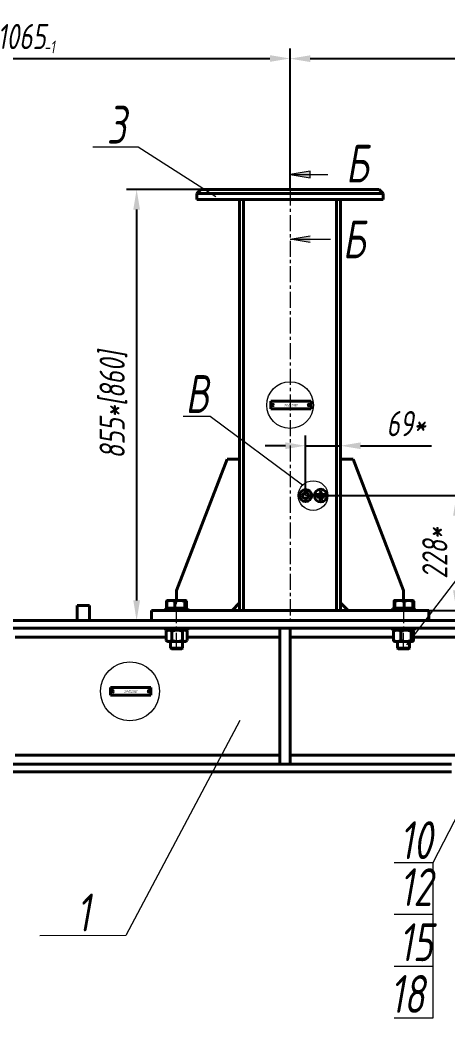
# Model space of a CAD drawing. Header units: millimetres. Extents: x 46486 to 69721, y 30372 to 52690.
# Drawn here: x 60233 to 61082, y 47045 to 49030 of the extents above; entities that cross this region are included whole.
import ezdxf

# ---------------------------------------------------------------- set-up
doc = ezdxf.new("R2010")
doc.units = ezdxf.units.MM
doc.linetypes.add('CENTER', pattern=[50.8, 31.75, -6.35, 6.35, -6.35])
doc.layers.add('РАЗМЕРЫ', color=7, linetype='Continuous', lineweight=18)
doc.styles.get("Standard").update_dxf_attribs({"font": 'simplex.shx', "width": 0.7, "oblique": 10})
doc.dimstyles.new('STAND1', dxfattribs={"dimtxt": 5, "dimasz": 4, "dimexe": 2, "dimexo": 0, "dimgap": 2, "dimtad": 1, "dimdec": 0, "dimzin": 0, "dimdsep": 46, "dimtxsty": 'Standard', "dimcen": 0, "dimadec": 0, "dimazin": 0, "dimtfac": 1, "dimtdec": 0, "dimtmove": 0, "dimatfit": 3, "dimfxl": 3, "dimtolj": 1, "dimtzin": 0, "dimarcsym": 1})
doc.dimstyles.new('Stand10', dxfattribs={"dimtxt": 50, "dimasz": 40, "dimexe": 20, "dimexo": 0, "dimgap": 16, "dimtad": 1, "dimdec": 0, "dimzin": 0, "dimdsep": 46, "dimtxsty": 'Standard', "dimcen": 0, "dimadec": 0, "dimazin": 0, "dimtfac": 1, "dimtdec": 0, "dimtmove": 0, "dimatfit": 3, "dimfxl": 0.18, "dimtolj": 1, "dimtzin": 0, "dimarcsym": 0})
doc.dimstyles.new('Stand5', dxfattribs={"dimtxt": 25, "dimasz": 20, "dimexe": 10, "dimexo": 0, "dimgap": 8, "dimtad": 1, "dimdec": 0, "dimzin": 0, "dimdsep": 46, "dimtxsty": 'Standard', "dimcen": 0, "dimadec": 0, "dimazin": 0, "dimtfac": 1, "dimtdec": 0, "dimtmove": 0, "dimatfit": 3, "dimfxl": 0.18, "dimtolj": 1, "dimtzin": 0, "dimarcsym": 0})

# ---------------------------------------------------------------- blocks, each defined once
blk = doc.blocks.new('*D6439')
at = {"layer": 'РАЗМЕРЫ', "color": 0, "linetype": 'CENTER', "lineweight": 18, "insert": (60895.2, 48595), "char_height": 75, "attachment_point": 5, "rotation": 359.8985}
blk.add_mtext('\\A1;Б', dxfattribs=at)
blk = doc.blocks.new('*D6440')
at = {"layer": 'РАЗМЕРЫ', "color": 0, "linetype": 'CENTER', "lineweight": 18, "insert": (60901.6, 48745.2), "char_height": 75, "attachment_point": 5, "rotation": 359.8985}
blk.add_mtext('\\A1;Б', dxfattribs=at)
blk = doc.blocks.new('*D6462')
at = {"layer": 'РАЗМЕРЫ', "color": 0, "lineweight": 18, "insert": (60358.4, 47260), "char_height": 75, "attachment_point": 5, "rotation": 359.8985}
blk.add_mtext('\\A1;1', dxfattribs=at)
blk = doc.blocks.new('*D6463')
at = {"layer": 'РАЗМЕРЫ', "color": 0, "linetype": 'CENTER', "lineweight": 18, "insert": (60769.7, 48266), "char_height": 5, "attachment_point": 5, "rotation": 359.6202}
blk.add_mtext('\\A1;2А.012.001', dxfattribs=at)
blk = doc.blocks.new('*D6466')
at = {"layer": 'РАЗМЕРЫ', "color": 0, "linetype": 'CENTER', "lineweight": 18, "insert": (60452.2, 47698.4), "char_height": 5, "attachment_point": 5, "rotation": 359.6202}
blk.add_mtext('\\A1;2А.012.001', dxfattribs=at)
blk = doc.blocks.new('*D6469')
at = {"layer": 'РАЗМЕРЫ', "color": 0, "lineweight": 18, "insert": (60424.1, 48822.2), "char_height": 75, "attachment_point": 5, "rotation": 359.8985}
blk.add_mtext('\\A1;3', dxfattribs=at)
blk = doc.blocks.new('*D6472')
at = {"layer": 'DEFPOINTS', "color": 0, "lineweight": 18}
for p in [(60768.3, 48953.6), (59703.3, 48692.1), (60768.3, 48692.1)]:
    blk.add_point(p, dxfattribs=at)
at = {"layer": 'РАЗМЕРЫ', "color": 0, "lineweight": -2}
for p, q in [((59703.3, 48692.1), (59703.3, 48973.6)), ((60768.3, 48692.1), (60768.3, 48973.6)), ((59743.3, 48953.6), (60728.3, 48953.6))]:
    blk.add_line(p, q, dxfattribs=at)
at = {"layer": 'РАЗМЕРЫ', "color": 0, "lineweight": 18}
for points in [[(59743.3, 48960.2), (59743.3, 48946.9), (59703.3, 48953.6)], [(60728.3, 48946.9), (60728.3, 48960.2), (60768.3, 48953.6)]]:
    blk.add_solid(points, dxfattribs=at)
at = {"layer": 'РАЗМЕРЫ', "color": 0, "lineweight": 18, "insert": (60235.8, 48997.1), "char_height": 50, "attachment_point": 5}
blk.add_mtext('\\A1;1065', dxfattribs=at)
blk = doc.blocks.new('*D6477')
at = {"layer": 'DEFPOINTS', "color": 0, "lineweight": 18}
for p in [(60768.3, 48953.2), (60768.3, 48692.1), (61833.3, 48692.1)]:
    blk.add_point(p, dxfattribs=at)
at = {"layer": 'РАЗМЕРЫ', "color": 0, "lineweight": -2}
for p, q in [((60768.3, 48692.1), (60768.3, 48973.2)), ((61833.3, 48692.1), (61833.3, 48973.2)), ((61793.3, 48953.2), (60808.3, 48953.2))]:
    blk.add_line(p, q, dxfattribs=at)
at = {"layer": 'РАЗМЕРЫ', "color": 0, "lineweight": 18}
for points in [[(60808.3, 48959.9), (60808.3, 48946.5), (60768.3, 48953.2)], [(61793.3, 48946.5), (61793.3, 48959.9), (61833.3, 48953.2)]]:
    blk.add_solid(points, dxfattribs=at)
at = {"layer": 'РАЗМЕРЫ', "color": 0, "lineweight": 18, "insert": (61300.8, 48996.7), "char_height": 50, "attachment_point": 5}
blk.add_mtext('\\A1;1065', dxfattribs=at)
blk = doc.blocks.new('*D6479')
at = {"layer": 'РАЗМЕРЫ', "color": 0, "lineweight": 18, "insert": (60291, 48976.4), "char_height": 25, "attachment_point": 5, "rotation": 359.8985}
blk.add_mtext('\\A1;-1', dxfattribs=at)
blk = doc.blocks.new('*D6482')
at = {"layer": 'DEFPOINTS', "color": 0, "lineweight": 18}
for p in [(60868.3, 48185.6), (60868.3, 48170.1), (60799.2, 48086.7)]:
    blk.add_point(p, dxfattribs=at)
at = {"layer": 'РАЗМЕРЫ', "color": 0, "lineweight": -2}
for p, q in [((60799.2, 48086.7), (60799.2, 48205.6)), ((60868.3, 48170.1), (60868.3, 48205.6)), ((60759.2, 48185.6), (60719.2, 48185.6)), ((60799.2, 48185.6), (60868.3, 48185.6)), ((60908.3, 48185.6), (61049, 48185.6)), ((60908.3, 48185.6), (61049, 48185.6))]:
    blk.add_line(p, q, dxfattribs=at)
at = {"layer": 'РАЗМЕРЫ', "color": 0, "lineweight": 18}
for points in [[(60759.2, 48179), (60759.2, 48192.3), (60799.2, 48185.6)], [(60908.3, 48192.3), (60908.3, 48179), (60868.3, 48185.6)]]:
    blk.add_solid(points, dxfattribs=at)
at = {"layer": 'РАЗМЕРЫ', "color": 0, "lineweight": 18, "insert": (60998.7, 48229.5), "char_height": 50, "attachment_point": 5}
blk.add_mtext('\\A1;69*', dxfattribs=at)
blk = doc.blocks.new('*D6485')
at = {"layer": 'DEFPOINTS', "color": 0, "lineweight": 18}
for p in [(60799.2, 48086.7), (61043.3, 47858.8), (61098.4, 47858.8)]:
    blk.add_point(p, dxfattribs=at)
at = {"layer": 'РАЗМЕРЫ', "color": 0, "lineweight": -2}
for p, q in [((60799.2, 48086.7), (61118.4, 48086.7)), ((61098.4, 48046.7), (61098.4, 47898.8)), ((61043.3, 47858.8), (61118.4, 47858.8))]:
    blk.add_line(p, q, dxfattribs=at)
at = {"layer": 'РАЗМЕРЫ', "color": 0, "lineweight": 18}
for points in [[(61105.1, 48046.7), (61091.7, 48046.7), (61098.4, 48086.7)], [(61091.7, 47898.8), (61105.1, 47898.8), (61098.4, 47858.8)]]:
    blk.add_solid(points, dxfattribs=at)
at = {"layer": 'РАЗМЕРЫ', "color": 0, "lineweight": 18, "insert": (61055.5, 47972.8), "char_height": 50, "attachment_point": 5, "rotation": 90}
blk.add_mtext('\\A1;228*', dxfattribs=at)
blk = doc.blocks.new('*D6497')
at = {"layer": 'DEFPOINTS', "color": 0, "lineweight": 18}
for p in [(60592, 48693.8), (60464, 47838.8), (60464, 47838.8)]:
    blk.add_point(p, dxfattribs=at)
at = {"layer": 'РАЗМЕРЫ', "color": 0, "lineweight": -2}
for p, q in [((60592, 48693.8), (60444, 48693.8)), ((60464, 48653.8), (60464, 47878.8)), ((60464, 47838.8), (60444, 47838.8))]:
    blk.add_line(p, q, dxfattribs=at)
at = {"layer": 'РАЗМЕРЫ', "color": 0, "lineweight": 18}
for points in [[(60470.7, 48653.8), (60457.4, 48653.8), (60464, 48693.8)], [(60457.4, 47878.8), (60470.7, 47878.8), (60464, 47838.8)]]:
    blk.add_solid(points, dxfattribs=at)
at = {"layer": 'РАЗМЕРЫ', "color": 0, "lineweight": 18, "insert": (60418, 48266.3), "char_height": 50, "attachment_point": 5, "rotation": 90}
blk.add_mtext('\\A1;855*[860]', dxfattribs=at)
blk = doc.blocks.new('*D6502')
at = {"layer": 'РАЗМЕРЫ', "color": 0, "lineweight": 18, "insert": (60584, 48288.2), "char_height": 75, "attachment_point": 5, "rotation": 359.8985}
blk.add_mtext('\\A1;В', dxfattribs=at)
blk = doc.blocks.new('*D6513')
at = {"layer": 'РАЗМЕРЫ', "color": 0, "lineweight": 18, "insert": (61018, 47403.4), "char_height": 75, "attachment_point": 5, "rotation": 359.8985}
blk.add_mtext('\\A1;10', dxfattribs=at)
blk = doc.blocks.new('*D6514')
at = {"layer": 'РАЗМЕРЫ', "color": 0, "lineweight": 18, "insert": (61018, 47310.3), "char_height": 75, "attachment_point": 5, "rotation": 359.8985}
blk.add_mtext('\\A1;12', dxfattribs=at)
blk = doc.blocks.new('*D6515')
at = {"layer": 'РАЗМЕРЫ', "color": 0, "lineweight": 18, "insert": (61018, 47201), "char_height": 75, "attachment_point": 5, "rotation": 359.8985}
blk.add_mtext('\\A1;15', dxfattribs=at)
blk = doc.blocks.new('*D6516')
at = {"layer": 'РАЗМЕРЫ', "color": 0, "lineweight": 18, "insert": (61001, 47098.4), "char_height": 75, "attachment_point": 5, "rotation": 359.8985}
blk.add_mtext('\\A1;18', dxfattribs=at)

msp = doc.modelspace()

# ---------------------------------------------------------------- hatches: boundary and pattern name
at = {"layer": 'РАЗМЕРЫ', "lineweight": 18}
h = msp.add_hatch(color=256, dxfattribs=at)
h.dxf.hatch_style = 1
h.paths.add_polyline_path([(60768.29, 48723.37), (60808.29, 48716.7), (60808.29, 48730.04)])
h = msp.add_hatch(color=256, dxfattribs=at)
h.dxf.hatch_style = 1
h.paths.add_polyline_path([(60768.29, 48595.42), (60808.29, 48602.09), (60808.29, 48588.75)])

# ---------------------------------------------------------------- linework, layer by layer
at = {"color": 7, "linetype": 'Continuous', "lineweight": 40}
for p, q in [((60591.29, 48693.84), (60583.29, 48685.84)), ((60591.29, 48693.84), (60945.29, 48693.84)), ((60953.29, 48685.84), (60945.29, 48693.84)), ((60583.29, 48685.84), (60583.29, 48673.84)), ((60953.29, 48685.84), (60583.29, 48685.84)), ((60953.29, 48673.84), (60583.29, 48673.84)), ((60668.29, 48673.84), (60668.29, 47858.84)), ((60676.29, 48673.84), (60676.29, 47858.84)), ((60860.29, 48673.84), (60860.29, 47858.84)), ((60868.29, 48673.84), (60868.29, 47858.84)), ((60953.29, 48685.84), (60953.29, 48673.84)), ((60643.29, 48158.84), (60543.29, 47898.84)), ((60668.29, 48158.84), (60643.29, 48158.84)), ((60868.29, 48158.84), (60893.29, 48158.84)), ((60893.29, 48158.84), (60993.29, 47898.84)), ((60820.61, 48088.75), (60828.34, 48088.75)), ((60837.87, 48086.95), (60820.61, 48086.95)), ((60824.21, 48085.15), (60834.27, 48085.15)), ((60834.27, 48083.35), (60824.21, 48083.35)), ((60827.81, 48081.55), (60830.67, 48081.55)), ((60830.67, 48079.75), (60827.81, 48079.75)), ((60828.34, 48092.85), (60828.34, 48088.75)), ((60830.14, 48092.85), (60830.14, 48088.75)), ((60830.14, 48088.75), (60837.87, 48088.75)), ((60543.29, 47898.84), (60543.29, 47878.74)), ((60993.29, 47898.84), (60993.29, 47878.74)), ((60525.01, 47878.58), (60524.66, 47878.38)), ((60525.29, 47878.74), (60525.01, 47878.58)), ((60531.89, 47878.74), (60525.29, 47878.74)), ((60531.89, 47878.74), (60549.65, 47878.74)), ((60561.05, 47878.74), (60549.65, 47878.74)), ((60561.29, 47878.74), (60561.05, 47878.74)), ((60561.57, 47878.58), (60561.29, 47878.74)), ((60985.31, 47878.74), (60975.33, 47878.74)), ((60985.31, 47878.74), (61003.27, 47878.74)), ((61011.26, 47878.74), (61003.27, 47878.74)), ((61012.9, 47877.82), (61011.29, 47878.74)), ((60346.29, 47868.84), (60346.29, 47838.84)), ((60346.29, 47868.84), (60370.29, 47868.84)), ((60370.29, 47838.84), (60370.29, 47868.84)), ((60493.29, 47858.84), (60493.29, 47838.84)), ((60493.29, 47858.84), (61043.29, 47858.84)), ((60521.29, 47862.84), (60521.29, 47858.84)), ((60521.29, 47862.84), (60545.58, 47862.84)), ((60523.24, 47863.64), (60523.24, 47877.14)), ((60523.85, 47863.64), (60523.24, 47863.64)), ((60523.85, 47863.64), (60523.85, 47877.14)), ((60531.89, 47863.64), (60523.85, 47863.64)), ((60525.29, 47863.64), (60525.29, 47862.84)), ((60539.93, 47863.64), (60531.89, 47863.64)), ((60539.93, 47863.64), (60539.93, 47877.14)), ((60549.65, 47863.64), (60539.93, 47863.64)), ((60545.58, 47862.84), (60565.29, 47862.84)), ((60559.37, 47863.64), (60549.65, 47863.64)), ((60559.37, 47863.64), (60559.37, 47877.14)), ((60561.05, 47863.64), (60559.37, 47863.64)), ((60562.74, 47863.64), (60561.05, 47863.64)), ((60561.29, 47862.84), (60561.29, 47863.64)), ((60562.74, 47863.64), (60562.74, 47877.14)), ((60565.29, 47858.84), (60565.29, 47862.84)), ((60653.29, 47858.84), (60668.29, 47873.84)), ((60868.29, 47873.84), (60883.29, 47858.84)), ((60971.29, 47862.84), (60971.29, 47858.84)), ((60971.29, 47862.84), (60996.25, 47862.84)), ((60974.66, 47863.64), (60974.66, 47877.14)), ((60975.33, 47863.64), (60974.66, 47863.64)), ((60975.29, 47863.64), (60975.29, 47862.84)), ((60975.99, 47863.64), (60975.33, 47863.64)), ((60975.99, 47863.64), (60975.99, 47877.14)), ((60985.31, 47863.64), (60975.99, 47863.64)), ((60994.62, 47863.64), (60985.31, 47863.64)), ((60994.62, 47863.64), (60994.62, 47877.14)), ((61003.27, 47863.64), (60994.62, 47863.64)), ((60996.25, 47862.84), (61015.29, 47862.84)), ((61011.92, 47863.64), (61003.27, 47863.64)), ((61011.29, 47862.84), (61011.29, 47863.64)), ((61011.68, 47878.01), (61013.93, 47877.14)), ((61011.92, 47863.64), (61011.92, 47877.14)), ((61013.93, 47863.64), (61011.92, 47863.64)), ((61013.93, 47877.14), (61012.86, 47877.76)), ((61013.93, 47863.64), (61013.93, 47877.14)), ((61015.29, 47858.84), (61015.29, 47862.84)), ((61043.29, 47858.84), (61043.29, 47838.84)), ((59478.29, 47838.84), (62058.29, 47838.84)), ((60493.29, 47838.84), (61043.29, 47838.84)), ((59478.29, 47823.84), (62058.29, 47823.84)), ((60521.29, 47823.84), (60521.29, 47819.84)), ((60540.34, 47819.84), (60521.29, 47819.84)), ((60525.29, 47819.84), (60523.21, 47818.64)), ((60565.29, 47819.84), (60540.34, 47819.84)), ((60563.38, 47818.64), (60561.29, 47819.84)), ((60565.29, 47819.84), (60565.29, 47823.84)), ((60748.29, 47553.84), (60748.29, 47823.84)), ((60748.29, 47823.84), (60768.29, 47823.84)), ((60768.29, 47553.84), (60768.29, 47823.84)), ((60971.29, 47823.84), (60971.29, 47819.84)), ((60990.34, 47819.84), (60971.29, 47819.84)), ((60975.29, 47819.84), (60974.75, 47819.53)), ((61015.29, 47819.84), (60990.34, 47819.84)), ((61011.83, 47819.53), (61011.29, 47819.84)), ((61015.29, 47819.84), (61015.29, 47823.84)), ((60223.29, 47805.84), (60522.55, 47805.84)), ((60522.55, 47818.24), (60523.23, 47818.63)), ((60522.55, 47799.15), (60522.55, 47818.24)), ((60522.55, 47799.15), (60523.23, 47798.76)), ((60534.07, 47799.15), (60534.07, 47818.24)), ((60554.81, 47799.15), (60554.81, 47818.24)), ((60564.03, 47799.15), (60564.03, 47818.24)), ((60564.03, 47805.84), (60748.29, 47805.84)), ((60768.29, 47805.84), (60973.32, 47805.84)), ((60973.32, 47799.15), (60973.32, 47818.24)), ((60988.3, 47799.15), (60988.3, 47818.24)), ((61008.27, 47799.15), (61008.27, 47818.24)), ((61013.26, 47799.15), (61013.26, 47818.24)), ((61013.26, 47805.84), (61298.29, 47805.84)), ((60523.21, 47798.75), (60525.29, 47797.54)), ((60525.29, 47797.54), (60528.31, 47797.54)), ((60528.31, 47797.54), (60544.44, 47797.54)), ((60531.29, 47797.54), (60531.29, 47784.49)), ((60531.29, 47784.49), (60532.94, 47782.84)), ((60531.29, 47784.49), (60535.69, 47784.49)), ((60532.94, 47782.84), (60536.73, 47782.84)), ((60535.69, 47784.49), (60555.29, 47784.49)), ((60536.73, 47782.84), (60553.64, 47782.84)), ((60544.44, 47797.54), (60559.42, 47797.54)), ((60553.64, 47782.84), (60555.29, 47784.49)), ((60555.29, 47784.49), (60555.29, 47797.54)), ((60559.42, 47797.54), (60561.29, 47797.54)), ((60561.29, 47797.54), (60563.38, 47798.75)), ((60974.75, 47797.86), (60975.29, 47797.54)), ((60975.29, 47797.54), (60980.81, 47797.54)), ((60980.81, 47797.54), (60998.29, 47797.54)), ((60981.29, 47797.54), (60981.29, 47784.49)), ((60981.29, 47784.49), (60982.94, 47782.84)), ((60981.29, 47784.49), (60987.97, 47784.49)), ((60982.94, 47782.84), (60988.7, 47782.84)), ((60987.97, 47784.49), (61005.29, 47784.49)), ((60988.7, 47782.84), (61003.64, 47782.84)), ((60998.29, 47797.54), (61010.77, 47797.54)), ((61003.64, 47782.84), (61005.29, 47784.49)), ((61005.29, 47784.49), (61005.29, 47797.54)), ((61010.77, 47797.54), (61011.29, 47797.54)), ((61011.29, 47797.54), (61011.83, 47797.86)), ((60223.29, 47571.84), (60748.29, 47571.84)), ((60768.29, 47571.84), (61110.29, 47571.84)), ((59923.29, 47553.84), (61088.29, 47553.84)), ((60748.29, 47553.84), (60768.29, 47553.84)), ((59923.29, 47538.84), (61088.29, 47538.84))]:
    msp.add_line(p, q, dxfattribs=at)
for centre, radius in [((60799.24, 48086.75), 12), ((60829.24, 48086.75), 12.5), ((60799.24, 48086.75), 6)]:
    msp.add_circle(centre, radius, dxfattribs=at)
for centre, start, end in [((60820.61, 48087.85), 90, 180), ((60820.61, 48087.85), 180, 270), ((60824.21, 48084.25), 90, 180), ((60824.21, 48084.25), 180, 270), ((60827.81, 48080.65), 90, 180), ((60827.81, 48080.65), 180, 270), ((60829.24, 48092.85), 90, 180), ((60829.24, 48092.85), 0, 90), ((60830.67, 48080.65), 0, 90), ((60830.67, 48080.65), 270, 0), ((60834.27, 48084.25), 0, 90), ((60834.27, 48084.25), 270, 0), ((60837.87, 48087.85), 0, 90), ((60837.87, 48087.85), 270, 0)]:
    msp.add_arc(centre, 0.9, start, end, dxfattribs=at)
for points, knots in [([(60523.24, 47877.14), (60523.67, 47877.64), (60524.14, 47878.19), (60524.63, 47878.34), (60524.68, 47878.35)], [0, 0, 0, 0, 0.9023039, 1, 1, 1, 1]), ([(60523.85, 47877.14), (60524.44, 47877.35), (60526.04, 47877.91), (60528.72, 47878.58), (60530.83, 47878.69), (60531.89, 47878.74)], [0, 0, 0, 0, 0.2266598, 0.6108508, 1, 1, 1, 1]), ([(60525.05, 47878.52), (60524.91, 47878.45), (60524.5, 47878.26), (60524.11, 47877.58), (60523.85, 47877.14)], [0, 0, 0, 0, 0.3474345, 1, 1, 1, 1]), ([(60531.89, 47878.74), (60532.55, 47878.72), (60534.24, 47878.67), (60536.94, 47878.16), (60538.93, 47877.48), (60539.93, 47877.14)], [0, 0, 0, 0, 0.2441807, 0.6200371, 1, 1, 1, 1]), ([(60539.93, 47877.14), (60541.51, 47877.59), (60544.69, 47878.49), (60547.99, 47878.66), (60549.65, 47878.74)], [0, 0, 0, 0, 0.495458, 1, 1, 1, 1]), ([(60549.65, 47878.74), (60549.88, 47878.74), (60551.63, 47878.73), (60554.92, 47878.38), (60557.88, 47877.55), (60559.37, 47877.14)], [0, 0, 0, 0, 0.0701071, 0.5307932, 1, 1, 1, 1]), ([(60559.37, 47877.14), (60559.65, 47877.59), (60560.2, 47878.49), (60560.77, 47878.66), (60561.05, 47878.74)], [0, 0, 0, 0, 0.495458, 1, 1, 1, 1]), ([(60561.05, 47878.74), (60561.09, 47878.74), (60561.4, 47878.73), (60561.97, 47878.38), (60562.48, 47877.55), (60562.74, 47877.14)], [0, 0, 0, 0, 0.07010709, 0.53079324, 1, 1, 1, 1]), ([(60974.66, 47877.14), (60974.77, 47877.59), (60974.99, 47878.49), (60975.22, 47878.66), (60975.33, 47878.74)], [0, 0, 0, 0, 0.495458, 1, 1, 1, 1]), ([(60975.33, 47878.74), (60975.34, 47878.74), (60975.46, 47878.73), (60975.69, 47878.38), (60975.89, 47877.55), (60975.99, 47877.14)], [0, 0, 0, 0, 0.0701071, 0.5307932, 1, 1, 1, 1]), ([(60975.99, 47877.14), (60976.68, 47877.35), (60978.54, 47877.91), (60981.64, 47878.58), (60984.08, 47878.69), (60985.31, 47878.74)], [0, 0, 0, 0, 0.2266598, 0.6108508, 1, 1, 1, 1]), ([(60985.31, 47878.74), (60986.08, 47878.72), (60988.03, 47878.67), (60991.16, 47878.16), (60993.46, 47877.48), (60994.62, 47877.14)], [0, 0, 0, 0, 0.2441807, 0.6200371, 1, 1, 1, 1]), ([(60994.62, 47877.14), (60996.02, 47877.59), (60998.86, 47878.49), (61001.79, 47878.66), (61003.27, 47878.74)], [0, 0, 0, 0, 0.495458, 1, 1, 1, 1]), ([(61003.27, 47878.74), (61003.47, 47878.74), (61005.03, 47878.73), (61007.95, 47878.38), (61010.59, 47877.55), (61011.92, 47877.14)], [0, 0, 0, 0, 0.0701071, 0.5307932, 1, 1, 1, 1]), ([(61011.92, 47877.14), (61011.81, 47877.59), (61011.59, 47878.49), (61011.37, 47878.66), (61011.26, 47878.74)], [0, 0, 0, 0, 0.495458, 1, 1, 1, 1]), ([(60528.31, 47819.84), (60528.17, 47819.84), (60527.14, 47819.83), (60525.19, 47819.48), (60523.43, 47818.65), (60522.55, 47818.24)], [0, 0, 0, 0, 0.0701071, 0.5307932, 1, 1, 1, 1]), ([(60534.07, 47818.24), (60533.13, 47818.69), (60531.25, 47819.59), (60529.29, 47819.76), (60528.31, 47819.84)], [0, 0, 0, 0, 0.495458, 1, 1, 1, 1]), ([(60544.44, 47819.84), (60544.19, 47819.84), (60542.33, 47819.83), (60538.82, 47819.48), (60535.66, 47818.65), (60534.07, 47818.24)], [0, 0, 0, 0, 0.0701071, 0.5307932, 1, 1, 1, 1]), ([(60554.81, 47818.24), (60553.13, 47818.69), (60549.73, 47819.59), (60546.21, 47819.76), (60544.44, 47819.84)], [0, 0, 0, 0, 0.495458, 1, 1, 1, 1]), ([(60554.81, 47818.24), (60555.2, 47818.47), (60556.14, 47819.05), (60557.68, 47819.7), (60558.84, 47819.8), (60559.42, 47819.84)], [0, 0, 0, 0, 0.25724326, 0.62637989, 1, 1, 1, 1]), ([(60559.42, 47819.84), (60559.84, 47819.82), (60560.83, 47819.76), (60562.38, 47819.23), (60563.48, 47818.57), (60564.03, 47818.24)], [0, 0, 0, 0, 0.26840654, 0.6323729, 1, 1, 1, 1]), ([(60980.81, 47819.84), (60980.63, 47819.84), (60979.29, 47819.83), (60976.76, 47819.48), (60974.47, 47818.65), (60973.32, 47818.24)], [0, 0, 0, 0, 0.07010709, 0.53079324, 1, 1, 1, 1]), ([(60973.32, 47818.24), (60973.53, 47818.48), (60974, 47819.03), (60974.49, 47819.34), (60974.76, 47819.51)], [0, 0, 0, 0, 0.4442201, 1, 1, 1, 1]), ([(60988.3, 47818.24), (60987.08, 47818.69), (60984.63, 47819.59), (60982.09, 47819.76), (60980.81, 47819.84)], [0, 0, 0, 0, 0.495458, 1, 1, 1, 1]), ([(60998.29, 47819.84), (60998.05, 47819.84), (60996.26, 47819.83), (60992.88, 47819.48), (60989.84, 47818.65), (60988.3, 47818.24)], [0, 0, 0, 0, 0.07010709, 0.53079324, 1, 1, 1, 1]), ([(61008.27, 47818.24), (61006.65, 47818.69), (61003.38, 47819.59), (60999.99, 47819.76), (60998.29, 47819.84)], [0, 0, 0, 0, 0.495458, 1, 1, 1, 1]), ([(61008.27, 47818.24), (61008.48, 47818.47), (61008.99, 47819.05), (61009.82, 47819.7), (61010.45, 47819.8), (61010.77, 47819.84)], [0, 0, 0, 0, 0.2572433, 0.6263799, 1, 1, 1, 1]), ([(61010.77, 47819.84), (61010.99, 47819.82), (61011.53, 47819.76), (61012.36, 47819.23), (61012.96, 47818.57), (61013.26, 47818.24)], [0, 0, 0, 0, 0.26840654, 0.6323729, 1, 1, 1, 1]), ([(60528.31, 47797.54), (60528.17, 47797.55), (60527.14, 47797.56), (60525.19, 47797.91), (60523.43, 47798.74), (60522.55, 47799.15)], [0, 0, 0, 0, 0.07010709, 0.53079324, 1, 1, 1, 1]), ([(60534.07, 47799.15), (60533.13, 47798.7), (60531.25, 47797.8), (60529.29, 47797.63), (60528.31, 47797.54)], [0, 0, 0, 0, 0.495458, 1, 1, 1, 1]), ([(60544.44, 47797.54), (60544.19, 47797.55), (60542.33, 47797.56), (60538.82, 47797.91), (60535.66, 47798.74), (60534.07, 47799.15)], [0, 0, 0, 0, 0.0701071, 0.5307932, 1, 1, 1, 1]), ([(60554.81, 47799.15), (60553.13, 47798.7), (60549.73, 47797.8), (60546.21, 47797.63), (60544.44, 47797.54)], [0, 0, 0, 0, 0.495458, 1, 1, 1, 1]), ([(60554.81, 47799.15), (60555.2, 47798.92), (60556.14, 47798.34), (60557.68, 47797.69), (60558.84, 47797.59), (60559.42, 47797.54)], [0, 0, 0, 0, 0.25724326, 0.62637989, 1, 1, 1, 1]), ([(60559.42, 47797.54), (60559.84, 47797.57), (60560.83, 47797.63), (60562.38, 47798.16), (60563.48, 47798.82), (60564.03, 47799.15)], [0, 0, 0, 0, 0.2684065, 0.6323729, 1, 1, 1, 1]), ([(60980.81, 47797.54), (60980.63, 47797.55), (60979.29, 47797.56), (60976.76, 47797.91), (60974.47, 47798.74), (60973.32, 47799.15)], [0, 0, 0, 0, 0.0701071, 0.5307932, 1, 1, 1, 1]), ([(60973.32, 47799.15), (60973.53, 47798.91), (60974, 47798.36), (60974.49, 47798.05), (60974.76, 47797.88)], [0, 0, 0, 0, 0.4442201, 1, 1, 1, 1]), ([(60988.3, 47799.15), (60987.08, 47798.7), (60984.63, 47797.8), (60982.09, 47797.63), (60980.81, 47797.54)], [0, 0, 0, 0, 0.495458, 1, 1, 1, 1]), ([(60998.29, 47797.54), (60998.05, 47797.55), (60996.26, 47797.56), (60992.88, 47797.91), (60989.84, 47798.74), (60988.3, 47799.15)], [0, 0, 0, 0, 0.0701071, 0.5307932, 1, 1, 1, 1]), ([(61008.27, 47799.15), (61006.65, 47798.7), (61003.38, 47797.8), (60999.99, 47797.63), (60998.29, 47797.54)], [0, 0, 0, 0, 0.495458, 1, 1, 1, 1]), ([(61008.27, 47799.15), (61008.48, 47798.92), (61008.99, 47798.34), (61009.82, 47797.69), (61010.45, 47797.59), (61010.77, 47797.54)], [0, 0, 0, 0, 0.2572433, 0.6263799, 1, 1, 1, 1]), ([(61010.77, 47797.54), (61010.99, 47797.57), (61011.53, 47797.63), (61012.36, 47798.16), (61012.96, 47798.82), (61013.26, 47799.15)], [0, 0, 0, 0, 0.26840654, 0.6323729, 1, 1, 1, 1])]:
    msp.add_open_spline(points, degree=3, knots=knots, dxfattribs=at)
at = {"layer": 'РАЗМЕРЫ', "color": 0, "lineweight": 18}
for p, q in [((60467.25, 48777.98), (60377.27, 48777.98)), ((60621.2, 48679.39), (60467.25, 48777.98)), ((60735.82, 48266.32), (60732.01, 48266.34)), ((60734.8, 48267.57), (60732.8, 48265.37)), ((60735.08, 48267.27), (60733.12, 48265.08)), ((60733.97, 48264.41), (60733.97, 48268.28)), ((60807.82, 48266.34), (60804.01, 48266.37)), ((60806.8, 48267.59), (60804.8, 48265.4)), ((60807.08, 48267.29), (60805.12, 48265.11)), ((60805.97, 48264.44), (60805.97, 48268.31)), ((60609.83, 48243.92), (60556.08, 48243.92)), ((60793.06, 48107.44), (60609.83, 48243.92)), ((60999.92, 47790.81), (61255.02, 48124.36)), ((60417.25, 47699.98), (60415.25, 47697.78)), ((60417.53, 47699.68), (60415.56, 47697.49)), ((60416.41, 47696.82), (60416.41, 47700.69)), ((60489.25, 47700), (60487.25, 47697.81)), ((60489.53, 47699.7), (60487.56, 47697.52)), ((60488.41, 47696.85), (60488.41, 47700.72)), ((60418.26, 47698.73), (60414.45, 47698.75)), ((60490.26, 47698.75), (60486.45, 47698.78)), ((60668.88, 47640.47), (60442.76, 47214.53)), ((60442.76, 47214.53), (60271.86, 47213.65))]:
    msp.add_line(p, q, dxfattribs=at)
at = {"layer": 'РАЗМЕРЫ', "lineweight": 18}
for p, q in [((60808.29, 48730.04), (60768.29, 48723.37)), ((60768.29, 48723.37), (60808.29, 48716.7)), ((60768.29, 48723.37), (60843.29, 48723.37)), ((60808.29, 48716.7), (60808.29, 48730.04)), ((60768.29, 48595.42), (60808.29, 48602.09)), ((60808.29, 48588.75), (60768.29, 48595.42)), ((60768.29, 48595.42), (60848.42, 48595.42)), ((61124.68, 47500.75), (61051.58, 47358.31)), ((61051.58, 47358.31), (60975.16, 47358.31)), ((61051.58, 47358.31), (61051.58, 47255.74)), ((61051.58, 47255.74), (60975.16, 47255.74)), ((61051.58, 47255.74), (61051.58, 47153.18)), ((61051.58, 47153.18), (60975.16, 47153.18)), ((61051.58, 47153.18), (61051.58, 47050.62)), ((61051.58, 47050.62), (60975.16, 47050.62))]:
    msp.add_line(p, q, dxfattribs=at)
at = {"layer": 'РАЗМЕРЫ', "color": 0, "linetype": 'CENTER', "lineweight": 18}
for p, q in [((60768.29, 48693.84), (60768.29, 47838.84)), ((60543.29, 47782.84), (60543.29, 47878.74)), ((60993.29, 47782.84), (60994.29, 47878.74)), ((60532.94, 47782.84), (60553.64, 47782.84)), ((60982.94, 47782.84), (61003.64, 47782.84))]:
    msp.add_line(p, q, dxfattribs=at)
at = {"layer": 'РАЗМЕРЫ', "color": 0, "lineweight": 40}
for p, q in [((60729.97, 48273.84), (60729.97, 48258.84)), ((60809.97, 48273.84), (60729.97, 48273.84)), ((60729.97, 48258.84), (60809.97, 48258.84)), ((60809.97, 48258.84), (60809.97, 48273.84)), ((60412.41, 47706.25), (60412.41, 47691.25)), ((60492.41, 47706.25), (60412.41, 47706.25)), ((60492.41, 47691.25), (60492.41, 47706.25)), ((60412.41, 47691.25), (60492.41, 47691.25))]:
    msp.add_line(p, q, dxfattribs=at)
at = {"layer": 'РАЗМЕРЫ', "color": 0, "lineweight": 18}
for centre, radius in [((60768.29, 48266.34), 46.24), ((60450.74, 47698.75), 58.41)]:
    msp.add_circle(centre, radius, dxfattribs=at)
at = {"layer": 'РАЗМЕРЫ', "color": 0, "lineweight": 40}
for centre in [(60733.97, 48266.34), (60805.97, 48266.34), (60416.41, 47698.75), (60488.41, 47698.75)]:
    msp.add_circle(centre, 1.5, dxfattribs=at)
at = {"layer": 'РАЗМЕРЫ', "lineweight": 18}
msp.add_circle((60814.05, 48086.82), 29.43, dxfattribs=at)

# ---------------------------------------------------------------- dimensions: what is measured, and where the dimension line sits
at = {"layer": 'РАЗМЕРЫ', "color": 0, "lineweight": 18}
for base, p1, picture, middle in [((60768.29, 48953.57), (59703.29, 48692.13), '*D6472', (60235.79, 48997.06)), ((60768.29, 48953.19), (61833.29, 48692.13), '*D6477', (61300.79, 48996.68))]:
    dim = msp.add_linear_dim(base=base, p1=p1, p2=(60768.29, 48692.13), angle=180, dimstyle='Stand10', dxfattribs=at)
    dim.commit()
    dim.dimension.update_dxf_attribs({"geometry": picture, "text_midpoint": middle})
for center, mpoint, text, dimstyle, override, picture, middle in [((60253.14, 48955.94), (60237.14, 48955.96), '-1', 'Stand5', {"dimsd1": 1, "dimsd2": 1}, '*D6479', (60290.98, 48955.87)), ((60386.19, 48767.18), (60370.19, 48767.21), '3', 'Stand10', {"dimtxt": 75, "dimsd1": 1, "dimsd2": 1, "dimtmove": 1}, '*D6469', (60424.03, 48767.12)), ((60863.66, 48691.77), (60847.66, 48691.8), 'Б', 'Stand10', {"dimtxt": 75, "dimsd1": 1, "dimsd2": 1, "dimtmove": 1}, '*D6440', (60901.5, 48691.7)), ((60857.24, 48541.61), (60841.24, 48541.64), 'Б', 'Stand10', {"dimtxt": 75, "dimsd1": 1, "dimsd2": 1, "dimtmove": 1}, '*D6439', (60895.08, 48541.54)), ((60546.03, 48234.81), (60530.03, 48234.84), 'В', 'Stand10', {"dimtxt": 75, "dimsd1": 1, "dimsd2": 1, "dimtmove": 1}, '*D6502', (60583.87, 48234.74)), ((60980.08, 47349.94), (60964.08, 47349.97), '10', 'Stand10', {"dimtxt": 75, "dimsd1": 1, "dimsd2": 1, "dimtmove": 1}, '*D6513', (61017.91, 47349.88)), ((60980.08, 47253.92), (60964.08, 47253.94), '12', 'Stand10', {"dimtxt": 75, "dimsd1": 1, "dimsd2": 1, "dimtmove": 1}, '*D6514', (61017.91, 47253.85)), ((60320.42, 47206.53), (60304.42, 47206.56), '1', 'Stand10', {"dimtxt": 75, "dimsd1": 1, "dimsd2": 1, "dimtmove": 1}, '*D6462', (60358.26, 47206.46)), ((60980.08, 47145.99), (60964.08, 47146.01), '15', 'Stand10', {"dimtxt": 75, "dimsd1": 1, "dimsd2": 1, "dimtmove": 1}, '*D6515', (61017.91, 47145.92)), ((60963.11, 47044.93), (60947.11, 47044.96), '18', 'Stand10', {"dimtxt": 75, "dimsd1": 1, "dimsd2": 1, "dimtmove": 1}, '*D6516', (61000.95, 47044.86))]:
    dim = msp.add_radius_dim(center=center, mpoint=mpoint, text=text, dimstyle=dimstyle, override=override, dxfattribs=at)
    dim.commit()
    dim.dimension.update_dxf_attribs({"geometry": picture, "text_midpoint": middle, "dimtype": 164})
for base, p1, p2, angle, text, picture, middle in [((60464.02, 47838.84), (60592, 48693.84), (60464.02, 47838.84), 270, '855*[860]', '*D6497', (60418.02, 48266.34)), ((61098.39, 47858.84), (60799.24, 48086.75), (61043.29, 47858.84), 90, '228*', '*D6485', (61055.46, 47972.8))]:
    dim = msp.add_linear_dim(base=base, p1=p1, p2=p2, angle=angle, text=text, dimstyle='Stand10', dxfattribs=at)
    dim.commit()
    dim.dimension.update_dxf_attribs({"geometry": picture, "text_midpoint": middle})
dim = msp.add_linear_dim(base=(60868.29, 48185.63), p1=(60799.24, 48086.75), p2=(60868.29, 48170.05), text='69*', dimstyle='Stand10', dxfattribs=at)
dim.commit()
dim.dimension.update_dxf_attribs({"geometry": '*D6482', "text_midpoint": (60998.67, 48229.52)})
for p1, p2, picture, middle in [((60733.12, 48261.57), (60736.12, 48261.55), '*D6463', (60769.68, 48261.32)), ((60415.57, 47693.98), (60418.57, 47693.96), '*D6466', (60452.13, 47693.73))]:
    dim = msp.add_diameter_dim_2p(p1=p1, p2=p2, text='2А.012.001', dimstyle='STAND1', override={"dimse1": 1, "dimsd1": 1, "dimsd2": 1}, dxfattribs=at)
    dim.commit()
    dim.dimension.update_dxf_attribs({"geometry": picture, "text_midpoint": middle, "dimtype": 163})

doc.saveas('drawing.dxf')
